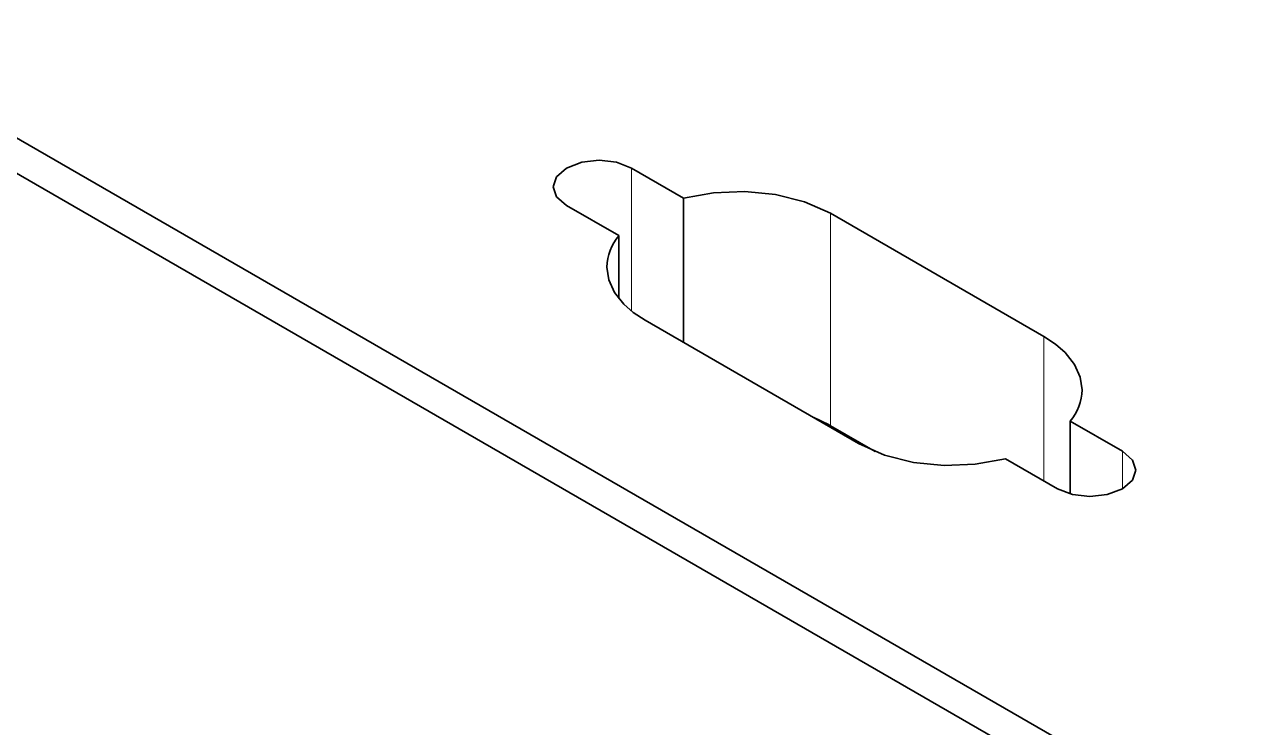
# Model space of a CAD drawing. Extents: x 46 to 852, y -144 to 729.
# Drawn here: x 643.3 to 657.38, y 615.01 to 623.12 of the extents above; entities that cross this region are included whole.
import ezdxf

# ---------------------------------------------------------------- set-up
doc = ezdxf.new("R2010")
doc.units = 0

msp = doc.modelspace()

# ---------------------------------------------------------------- linework, layer by layer
at = {"color": 7, "lineweight": 35}
for p, q in [((660.731, 611.695), (624.835, 632.419)), ((660.377, 611.491), (624.835, 632.011))]:
    msp.add_line(p, q, dxfattribs=at)
at = {"color": 7, "lineweight": 35, "ltscale": 0.017328}
for p, q in [((650.899, 621.118), (650.299, 621.464)), ((649.55, 621.032), (650.151, 620.686))]:
    msp.add_line(p, q, dxfattribs=at)
at = {"color": 7, "lineweight": 13, "ltscale": 0.041248}
msp.add_line((650.299, 621.464), (650.299, 619.814), dxfattribs=at)
at = {"color": 7, "lineweight": 35, "ltscale": 0.041632}
msp.add_line((650.899, 621.118), (650.899, 619.453), dxfattribs=at)
at = {"color": 7, "lineweight": 35, "ltscale": 0.071082}
msp.add_line((655.052, 619.521), (652.59, 620.943), dxfattribs=at)
at = {"color": 7, "lineweight": 13, "ltscale": 0.061238}
msp.add_line((652.59, 620.943), (652.59, 618.493), dxfattribs=at)
at = {"color": 7, "lineweight": 35, "ltscale": 0.01812}
msp.add_line((650.151, 620.686), (650.151, 619.961), dxfattribs=at)
at = {"color": 7, "lineweight": 35, "ltscale": 0.071083}
msp.add_line((650.454, 619.709), (652.916, 618.288), dxfattribs=at)
at = {"color": 7, "lineweight": 13, "ltscale": 0.041632}
msp.add_line((655.052, 619.521), (655.052, 617.856), dxfattribs=at)
at = {"color": 7, "lineweight": 35, "ltscale": 0.014939}
msp.add_line((653.107, 618.194), (652.59, 618.493), dxfattribs=at)
at = {"color": 7, "lineweight": 35, "ltscale": 0.017327}
for p, q in [((655.956, 618.198), (655.355, 618.545)), ((654.607, 618.113), (655.207, 617.766))]:
    msp.add_line(p, q, dxfattribs=at)
at = {"color": 7, "lineweight": 35, "ltscale": 0.020973}
msp.add_line((655.355, 618.545), (655.355, 617.706), dxfattribs=at)
at = {"color": 7, "lineweight": 13, "ltscale": 0.010802}
msp.add_line((655.956, 618.198), (655.956, 617.766), dxfattribs=at)
at = {"color": 7, "lineweight": 35}
for points in [[(649.55, 621.464), (649.434, 621.363), (649.395, 621.248)], [(650.299, 621.464), (650.124, 621.531), (649.924, 621.554), (649.725, 621.531), (649.55, 621.464)], [(649.395, 621.248), (649.434, 621.133), (649.55, 621.032)], [(652.59, 620.943), (652.292, 621.076), (651.957, 621.16), (651.603, 621.195), (651.244, 621.181), (650.899, 621.118)], [(650.015, 620.323), (650.036, 620.175), (650.101, 620.031), (650.209, 619.894), (650.319, 619.798), (650.454, 619.709)], [(655.491, 618.908), (655.47, 619.055), (655.405, 619.199), (655.296, 619.336), (655.187, 619.432), (655.052, 619.521)], [(652.916, 618.288), (653.214, 618.154), (653.549, 618.07), (653.903, 618.035), (654.261, 618.05), (654.607, 618.113)], [(656.111, 617.982), (656.072, 618.097), (655.956, 618.198)], [(655.956, 617.766), (656.072, 617.867), (656.111, 617.982)], [(655.207, 617.766), (655.382, 617.699), (655.581, 617.677), (655.781, 617.699), (655.956, 617.766)]]:
    msp.add_lwpolyline(points, dxfattribs=at)
for centre, radius, start, end in [((650.601, 620.308), 0.587, 140.0462, 178.5978), ((654.905, 618.922), 0.587, 320.0503, 358.5976), ((651.795, 617.107), 1.598, 60.1526, 67.7727)]:
    msp.add_arc(centre, radius, start, end, dxfattribs=at)

doc.saveas('drawing.dxf')
